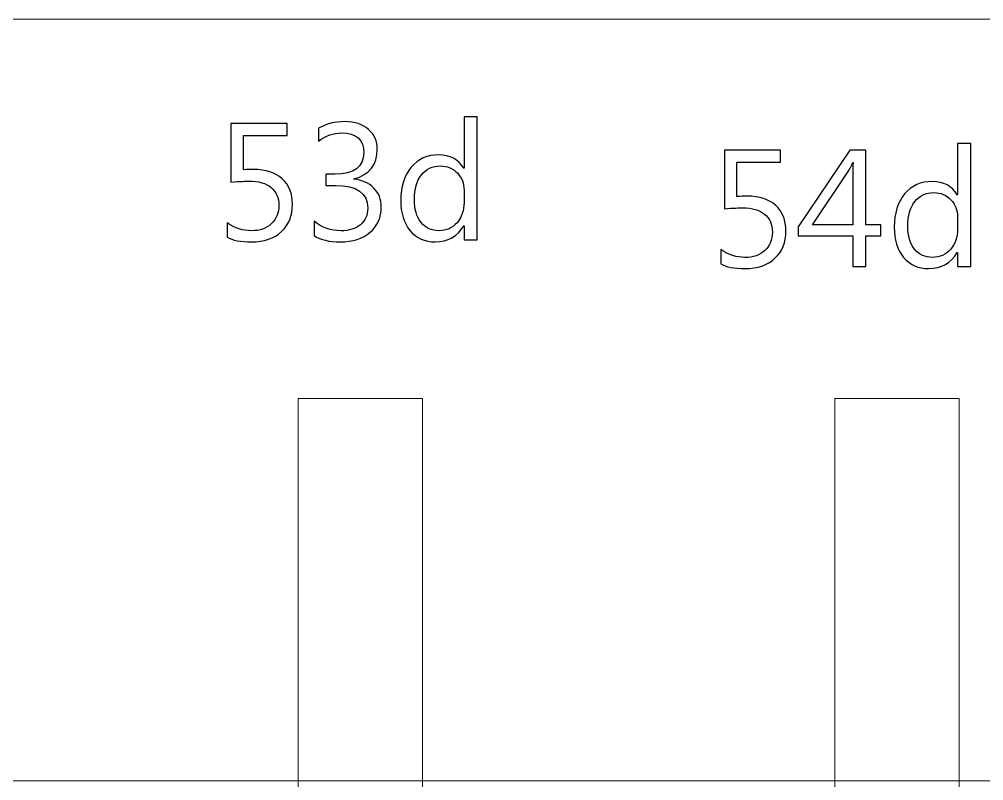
# Model space of a CAD drawing. Header units: centimetres. Extents: x -19.4 to 19.9, y -26.5 to 22.7.
# Drawn here: x 3.168 to 5.627, y 0.977 to 2.917 of the extents above; entities that cross this region are included whole.
import ezdxf

# ---------------------------------------------------------------- set-up
doc = ezdxf.new("R2010")
doc.units = ezdxf.units.CM
doc.header["$MEASUREMENT"] = 0
doc.layers.add('Camada 1', color=7, linetype='Continuous')

msp = doc.modelspace()

# ---------------------------------------------------------------- linework, layer by layer
at = {"layer": 'Camada 1', "color": 7, "lineweight": 9}
for points in [[(0.09623, 0.97706), (7.98655, 0.97706), (7.98655, 2.9174), (0.09623, 2.9174), (0.09623, 0.97706)], [(3.87895, 0.02724), (4.19635, 0.02724), (4.19635, 1.95096), (3.87895, 1.95096), (3.87895, 0.02724)], [(5.24695, 0.02724), (5.56435, 0.02724), (5.56435, 1.95096), (5.24695, 1.95096), (5.24695, 0.02724)]]:
    msp.add_lwpolyline(points, close=True, dxfattribs=at)
at = {"layer": 'Camada 1', "color": 7}
for points, knots in [([(3.91962, 2.36621), (3.91962, 2.36621), (3.91962, 2.40261), (3.91962, 2.40261), (3.91962, 2.40261), (3.93987, 2.38653), (3.9628, 2.37848), (3.98828, 2.37848), (3.98828, 2.37848), (4.00902, 2.37848), (4.02553, 2.38363), (4.03788, 2.39401), (4.03788, 2.39401), (4.05022, 2.40438), (4.05636, 2.41835), (4.05636, 2.43585), (4.05636, 2.43585), (4.05636, 2.47465), (4.02885, 2.49406), (3.97388, 2.49406), (3.97388, 2.49406), (3.97388, 2.49406), (3.94926, 2.49406), (3.94926, 2.49406), (3.94926, 2.49406), (3.94926, 2.49406), (3.94926, 2.52284), (3.94926, 2.52284), (3.94926, 2.52284), (3.94926, 2.52284), (3.97268, 2.52284), (3.97268, 2.52284), (3.97268, 2.52284), (4.02172, 2.52284), (4.0462, 2.54105), (4.0462, 2.57738), (4.0462, 2.57738), (4.0462, 2.61104), (4.0275, 2.62783), (3.99011, 2.62783), (3.99011, 2.62783), (3.96923, 2.62783), (3.94954, 2.62078), (3.93105, 2.60666), (3.93105, 2.60666), (3.93105, 2.60666), (3.93105, 2.63968), (3.93105, 2.63968), (3.93105, 2.63968), (3.9501, 2.65097), (3.97261, 2.65662), (3.99851, 2.65662), (3.99851, 2.65662), (4.02348, 2.65662), (4.04345, 2.64999), (4.05848, 2.63679), (4.05848, 2.63679), (4.07344, 2.62353), (4.08092, 2.60659), (4.08092, 2.58592), (4.08092, 2.58592), (4.08092, 2.5469), (4.06109, 2.52178), (4.02137, 2.51064), (4.02137, 2.51064), (4.02137, 2.51064), (4.02137, 2.50979), (4.02137, 2.50979), (4.02137, 2.50979), (4.04267, 2.50774), (4.05961, 2.50026), (4.07217, 2.48735), (4.07217, 2.48735), (4.0848, 2.47444), (4.09108, 2.45835), (4.09108, 2.43909), (4.09108, 2.43909), (4.09108, 2.41242), (4.08155, 2.39097), (4.06243, 2.3746), (4.06243, 2.3746), (4.04331, 2.3583), (4.01812, 2.35012), (3.98686, 2.35012), (3.98686, 2.35012), (3.95871, 2.35012), (3.93628, 2.35548), (3.91962, 2.36621)], [0, 0, 0, 0, 0.0434783, 0.0434783, 0.0434783, 0.0434783, 0.0869565, 0.0869565, 0.0869565, 0.0869565, 0.1304348, 0.1304348, 0.1304348, 0.1304348, 0.173913, 0.173913, 0.173913, 0.1739131, 0.2173913, 0.2173913, 0.2173913, 0.2173913, 0.2608696, 0.2608696, 0.2608696, 0.2608696, 0.3043478, 0.3043478, 0.3043478, 0.3043478, 0.3478261, 0.3478261, 0.3478261, 0.3478261, 0.3913043, 0.3913043, 0.3913043, 0.3913044, 0.4347826, 0.4347826, 0.4347826, 0.4347826, 0.4782609, 0.4782609, 0.4782609, 0.4782609, 0.5217391, 0.5217391, 0.5217391, 0.5217391, 0.5652174, 0.5652174, 0.5652174, 0.5652174, 0.6086957, 0.6086957, 0.6086957, 0.6086957, 0.6521739, 0.6521739, 0.6521739, 0.6521739, 0.6956522, 0.6956522, 0.6956522, 0.6956522, 0.7391304, 0.7391304, 0.7391304, 0.7391304, 0.7826087, 0.7826087, 0.7826087, 0.7826087, 0.826087, 0.826087, 0.826087, 0.826087, 0.8695652, 0.8695652, 0.8695652, 0.8695652, 0.9130435, 0.9130435, 0.9130435, 0.9130435, 1, 1, 1, 1]), ([(4.33577, 2.3552), (4.33577, 2.3552), (4.3019, 2.3552), (4.3019, 2.3552), (4.3019, 2.3552), (4.3019, 2.3552), (4.3019, 2.3909), (4.3019, 2.3909), (4.3019, 2.3909), (4.3019, 2.3909), (4.30105, 2.3909), (4.30105, 2.3909), (4.30105, 2.3909), (4.28539, 2.36374), (4.26112, 2.35012), (4.22831, 2.35012), (4.22831, 2.35012), (4.20171, 2.35012), (4.1804, 2.35957), (4.16446, 2.37855), (4.16446, 2.37855), (4.14858, 2.39753), (4.14061, 2.42336), (4.14061, 2.4561), (4.14061, 2.4561), (4.14061, 2.49109), (4.14943, 2.51917), (4.16707, 2.54027), (4.16707, 2.54027), (4.1847, 2.56137), (4.2082, 2.57195), (4.23755, 2.57195), (4.23755, 2.57195), (4.26669, 2.57195), (4.28779, 2.56059), (4.30105, 2.5378), (4.30105, 2.5378), (4.30105, 2.5378), (4.3019, 2.5378), (4.3019, 2.5378), (4.3019, 2.5378), (4.3019, 2.5378), (4.3019, 2.66847), (4.3019, 2.66847), (4.3019, 2.66847), (4.3019, 2.66847), (4.33577, 2.66847), (4.33577, 2.66847), (4.33577, 2.66847), (4.33577, 2.66847), (4.33577, 2.3552), (4.33577, 2.3552)], [0, 0, 0, 0, 0.0714286, 0.0714286, 0.0714286, 0.0714286, 0.1428571, 0.1428571, 0.1428571, 0.1428572, 0.2142857, 0.2142857, 0.2142857, 0.2142857, 0.2857143, 0.2857143, 0.2857143, 0.2857143, 0.3571429, 0.3571429, 0.3571429, 0.3571429, 0.4285714, 0.4285714, 0.4285714, 0.4285714, 0.5, 0.5, 0.5, 0.5, 0.5714286, 0.5714286, 0.5714286, 0.5714286, 0.6428571, 0.6428571, 0.6428571, 0.6428572, 0.7142857, 0.7142857, 0.7142857, 0.7142857, 0.7857143, 0.7857143, 0.7857143, 0.7857143, 0.8571429, 0.8571429, 0.8571429, 0.8571429, 1, 1, 1, 1]), ([(3.69822, 2.3624), (3.69822, 2.3624), (3.69822, 2.39838), (3.69822, 2.39838), (3.69822, 2.39838), (3.71847, 2.38512), (3.73907, 2.37848), (3.76002, 2.37848), (3.76002, 2.37848), (3.78098, 2.37848), (3.79784, 2.38441), (3.81068, 2.39626), (3.81068, 2.39626), (3.82346, 2.40805), (3.82988, 2.42378), (3.82988, 2.44333), (3.82988, 2.44333), (3.82988, 2.46273), (3.82331, 2.4779), (3.81026, 2.48876), (3.81026, 2.48876), (3.79714, 2.49963), (3.77844, 2.50506), (3.75403, 2.50506), (3.75403, 2.50506), (3.74577, 2.50506), (3.73025, 2.50422), (3.70753, 2.50259), (3.70753, 2.50259), (3.70753, 2.50259), (3.70753, 2.65154), (3.70753, 2.65154), (3.70753, 2.65154), (3.70753, 2.65154), (3.85104, 2.65154), (3.85104, 2.65154), (3.85104, 2.65154), (3.85104, 2.65154), (3.85104, 2.62106), (3.85104, 2.62106), (3.85104, 2.62106), (3.85104, 2.62106), (3.7397, 2.62106), (3.7397, 2.62106), (3.7397, 2.62106), (3.7397, 2.62106), (3.7397, 2.53385), (3.7397, 2.53385), (3.7397, 2.53385), (3.74881, 2.53441), (3.7572, 2.5347), (3.76496, 2.5347), (3.76496, 2.5347), (3.79664, 2.5347), (3.8212, 2.52672), (3.83855, 2.51085), (3.83855, 2.51085), (3.85591, 2.49497), (3.86459, 2.47317), (3.86459, 2.44551), (3.86459, 2.44551), (3.86459, 2.41687), (3.85528, 2.39379), (3.83658, 2.37637), (3.83658, 2.37637), (3.81788, 2.35887), (3.7922, 2.35012), (3.75967, 2.35012), (3.75967, 2.35012), (3.73223, 2.35012), (3.71176, 2.35421), (3.69822, 2.3624)], [0, 0, 0, 0, 0.0526316, 0.0526316, 0.0526316, 0.0526316, 0.1052632, 0.1052632, 0.1052632, 0.1052632, 0.1578947, 0.1578947, 0.1578947, 0.1578947, 0.2105263, 0.2105263, 0.2105263, 0.2105263, 0.2631579, 0.2631579, 0.2631579, 0.2631579, 0.3157895, 0.3157895, 0.3157895, 0.3157895, 0.3684211, 0.3684211, 0.3684211, 0.3684211, 0.4210526, 0.4210526, 0.4210526, 0.4210526, 0.4736842, 0.4736842, 0.4736842, 0.4736842, 0.5263158, 0.5263158, 0.5263158, 0.5263158, 0.5789474, 0.5789474, 0.5789474, 0.5789474, 0.6315789, 0.6315789, 0.6315789, 0.631579, 0.6842105, 0.6842105, 0.6842105, 0.6842105, 0.7368421, 0.7368421, 0.7368421, 0.7368421, 0.7894737, 0.7894737, 0.7894737, 0.7894737, 0.8421053, 0.8421053, 0.8421053, 0.8421053, 0.8947368, 0.8947368, 0.8947368, 0.8947369, 1, 1, 1, 1]), ([(4.95622, 2.2944), (4.95622, 2.2944), (4.95622, 2.33038), (4.95622, 2.33038), (4.95622, 2.33038), (4.97647, 2.31712), (4.99707, 2.31048), (5.01802, 2.31048), (5.01802, 2.31048), (5.03898, 2.31048), (5.05584, 2.31641), (5.06868, 2.32826), (5.06868, 2.32826), (5.08146, 2.34005), (5.08788, 2.35578), (5.08788, 2.37533), (5.08788, 2.37533), (5.08788, 2.39473), (5.08131, 2.4099), (5.06826, 2.42076), (5.06826, 2.42076), (5.05514, 2.43163), (5.03644, 2.43706), (5.01203, 2.43706), (5.01203, 2.43706), (5.00377, 2.43706), (4.98825, 2.43622), (4.96553, 2.43459), (4.96553, 2.43459), (4.96553, 2.43459), (4.96553, 2.58354), (4.96553, 2.58354), (4.96553, 2.58354), (4.96553, 2.58354), (5.10904, 2.58354), (5.10904, 2.58354), (5.10904, 2.58354), (5.10904, 2.58354), (5.10904, 2.55306), (5.10904, 2.55306), (5.10904, 2.55306), (5.10904, 2.55306), (4.9977, 2.55306), (4.9977, 2.55306), (4.9977, 2.55306), (4.9977, 2.55306), (4.9977, 2.46585), (4.9977, 2.46585), (4.9977, 2.46585), (5.00681, 2.46641), (5.0152, 2.4667), (5.02296, 2.4667), (5.02296, 2.4667), (5.05464, 2.4667), (5.0792, 2.45872), (5.09655, 2.44285), (5.09655, 2.44285), (5.11391, 2.42697), (5.12259, 2.40517), (5.12259, 2.37751), (5.12259, 2.37751), (5.12259, 2.34887), (5.11328, 2.32579), (5.09458, 2.30837), (5.09458, 2.30837), (5.07588, 2.29087), (5.0502, 2.28212), (5.01767, 2.28212), (5.01767, 2.28212), (4.99023, 2.28212), (4.96976, 2.28621), (4.95622, 2.2944)], [0, 0, 0, 0, 0.0526316, 0.0526316, 0.0526316, 0.0526316, 0.1052632, 0.1052632, 0.1052632, 0.1052632, 0.1578947, 0.1578947, 0.1578947, 0.1578947, 0.2105263, 0.2105263, 0.2105263, 0.2105263, 0.2631579, 0.2631579, 0.2631579, 0.2631579, 0.3157895, 0.3157895, 0.3157895, 0.3157895, 0.3684211, 0.3684211, 0.3684211, 0.3684211, 0.4210526, 0.4210526, 0.4210526, 0.4210526, 0.4736842, 0.4736842, 0.4736842, 0.4736842, 0.5263158, 0.5263158, 0.5263158, 0.5263158, 0.5789474, 0.5789474, 0.5789474, 0.5789474, 0.6315789, 0.6315789, 0.6315789, 0.631579, 0.6842105, 0.6842105, 0.6842105, 0.6842105, 0.7368421, 0.7368421, 0.7368421, 0.7368421, 0.7894737, 0.7894737, 0.7894737, 0.7894737, 0.8421053, 0.8421053, 0.8421053, 0.8421053, 0.8947368, 0.8947368, 0.8947368, 0.8947369, 1, 1, 1, 1]), ([(5.36432, 2.36594), (5.36432, 2.36594), (5.32622, 2.36594), (5.32622, 2.36594), (5.32622, 2.36594), (5.32622, 2.36594), (5.32622, 2.2872), (5.32622, 2.2872), (5.32622, 2.2872), (5.32622, 2.2872), (5.29277, 2.2872), (5.29277, 2.2872), (5.29277, 2.2872), (5.29277, 2.2872), (5.29277, 2.36594), (5.29277, 2.36594), (5.29277, 2.36594), (5.29277, 2.36594), (5.15349, 2.36594), (5.15349, 2.36594), (5.15349, 2.36594), (5.15349, 2.36594), (5.15349, 2.3881), (5.15349, 2.3881), (5.15349, 2.3881), (5.15349, 2.3881), (5.28536, 2.58354), (5.28536, 2.58354), (5.28536, 2.58354), (5.28536, 2.58354), (5.32622, 2.58354), (5.32622, 2.58354), (5.32622, 2.58354), (5.32622, 2.58354), (5.32622, 2.39346), (5.32622, 2.39346), (5.32622, 2.39346), (5.32622, 2.39346), (5.36432, 2.39346), (5.36432, 2.39346), (5.36432, 2.39346), (5.36432, 2.39346), (5.36432, 2.36594), (5.36432, 2.36594)], [0, 0, 0, 0, 0.0833333, 0.0833333, 0.0833333, 0.0833333, 0.1666667, 0.1666667, 0.1666667, 0.1666667, 0.25, 0.25, 0.25, 0.25, 0.3333333, 0.3333333, 0.3333333, 0.3333333, 0.4166667, 0.4166667, 0.4166667, 0.4166667, 0.5, 0.5, 0.5, 0.5, 0.5833333, 0.5833333, 0.5833333, 0.5833333, 0.6666667, 0.6666667, 0.6666667, 0.6666667, 0.75, 0.75, 0.75, 0.75, 0.8333333, 0.8333333, 0.8333333, 0.8333333, 1, 1, 1, 1]), ([(5.59377, 2.2872), (5.59377, 2.2872), (5.5599, 2.2872), (5.5599, 2.2872), (5.5599, 2.2872), (5.5599, 2.2872), (5.5599, 2.3229), (5.5599, 2.3229), (5.5599, 2.3229), (5.5599, 2.3229), (5.55905, 2.3229), (5.55905, 2.3229), (5.55905, 2.3229), (5.54339, 2.29574), (5.51912, 2.28212), (5.48631, 2.28212), (5.48631, 2.28212), (5.45971, 2.28212), (5.4384, 2.29157), (5.42246, 2.31055), (5.42246, 2.31055), (5.40658, 2.32953), (5.39861, 2.35536), (5.39861, 2.3881), (5.39861, 2.3881), (5.39861, 2.42309), (5.40743, 2.45117), (5.42507, 2.47227), (5.42507, 2.47227), (5.4427, 2.49337), (5.4662, 2.50395), (5.49555, 2.50395), (5.49555, 2.50395), (5.52469, 2.50395), (5.54579, 2.49259), (5.55905, 2.4698), (5.55905, 2.4698), (5.55905, 2.4698), (5.5599, 2.4698), (5.5599, 2.4698), (5.5599, 2.4698), (5.5599, 2.4698), (5.5599, 2.60047), (5.5599, 2.60047), (5.5599, 2.60047), (5.5599, 2.60047), (5.59377, 2.60047), (5.59377, 2.60047), (5.59377, 2.60047), (5.59377, 2.60047), (5.59377, 2.2872), (5.59377, 2.2872)], [0, 0, 0, 0, 0.0714286, 0.0714286, 0.0714286, 0.0714286, 0.1428571, 0.1428571, 0.1428571, 0.1428572, 0.2142857, 0.2142857, 0.2142857, 0.2142857, 0.2857143, 0.2857143, 0.2857143, 0.2857143, 0.3571429, 0.3571429, 0.3571429, 0.3571429, 0.4285714, 0.4285714, 0.4285714, 0.4285714, 0.5, 0.5, 0.5, 0.5, 0.5714286, 0.5714286, 0.5714286, 0.5714286, 0.6428571, 0.6428571, 0.6428571, 0.6428572, 0.7142857, 0.7142857, 0.7142857, 0.7142857, 0.7857143, 0.7857143, 0.7857143, 0.7857143, 0.8571429, 0.8571429, 0.8571429, 0.8571429, 1, 1, 1, 1]), ([(4.3019, 2.45087), (4.3019, 2.45087), (4.3019, 2.4822), (4.3019, 2.4822), (4.3019, 2.4822), (4.3019, 2.49935), (4.29625, 2.51388), (4.28497, 2.52574), (4.28497, 2.52574), (4.27361, 2.53766), (4.25928, 2.54359), (4.24193, 2.54359), (4.24193, 2.54359), (4.22125, 2.54359), (4.20495, 2.53597), (4.1931, 2.5208), (4.1931, 2.5208), (4.18125, 2.50556), (4.17532, 2.48453), (4.17532, 2.45772), (4.17532, 2.45772), (4.17532, 2.43324), (4.18104, 2.4139), (4.1924, 2.39972), (4.1924, 2.39972), (4.20376, 2.38554), (4.219, 2.37848), (4.23819, 2.37848), (4.23819, 2.37848), (4.2571, 2.37848), (4.27241, 2.38533), (4.28419, 2.39902), (4.28419, 2.39902), (4.29597, 2.4127), (4.3019, 2.42999), (4.3019, 2.45087)], [0, 0, 0, 0, 0.1, 0.1, 0.1, 0.1, 0.2, 0.2, 0.2, 0.2, 0.3, 0.3, 0.3, 0.3, 0.4, 0.4, 0.4, 0.4, 0.5, 0.5, 0.5, 0.5, 0.6, 0.6, 0.6, 0.6, 0.7, 0.7, 0.7, 0.7, 0.8, 0.8, 0.8, 0.8, 1, 1, 1, 1]), ([(5.29277, 2.39346), (5.29277, 2.39346), (5.29277, 2.52152), (5.29277, 2.52152), (5.29277, 2.52152), (5.29277, 2.53062), (5.29305, 2.54085), (5.29362, 2.55214), (5.29362, 2.55214), (5.29362, 2.55214), (5.29277, 2.55214), (5.29277, 2.55214), (5.29277, 2.55214), (5.29087, 2.54713), (5.28706, 2.53958), (5.28141, 2.52942), (5.28141, 2.52942), (5.28141, 2.52942), (5.19025, 2.39346), (5.19025, 2.39346), (5.19025, 2.39346), (5.19025, 2.39346), (5.29277, 2.39346), (5.29277, 2.39346)], [0, 0, 0, 0, 0.1428571, 0.1428571, 0.1428571, 0.1428572, 0.2857143, 0.2857143, 0.2857143, 0.2857143, 0.4285714, 0.4285714, 0.4285714, 0.4285714, 0.5714286, 0.5714286, 0.5714286, 0.5714286, 0.7142857, 0.7142857, 0.7142857, 0.7142857, 1, 1, 1, 1]), ([(5.5599, 2.38287), (5.5599, 2.38287), (5.5599, 2.4142), (5.5599, 2.4142), (5.5599, 2.4142), (5.5599, 2.43135), (5.55425, 2.44588), (5.54297, 2.45774), (5.54297, 2.45774), (5.53161, 2.46966), (5.51728, 2.47559), (5.49993, 2.47559), (5.49993, 2.47559), (5.47925, 2.47559), (5.46295, 2.46797), (5.4511, 2.4528), (5.4511, 2.4528), (5.43925, 2.43756), (5.43332, 2.41653), (5.43332, 2.38972), (5.43332, 2.38972), (5.43332, 2.36524), (5.43904, 2.3459), (5.4504, 2.33172), (5.4504, 2.33172), (5.46176, 2.31754), (5.477, 2.31048), (5.49619, 2.31048), (5.49619, 2.31048), (5.5151, 2.31048), (5.53041, 2.31733), (5.54219, 2.33102), (5.54219, 2.33102), (5.55397, 2.3447), (5.5599, 2.36199), (5.5599, 2.38287)], [0, 0, 0, 0, 0.1, 0.1, 0.1, 0.1, 0.2, 0.2, 0.2, 0.2, 0.3, 0.3, 0.3, 0.3, 0.4, 0.4, 0.4, 0.4, 0.5, 0.5, 0.5, 0.5, 0.6, 0.6, 0.6, 0.6, 0.7, 0.7, 0.7, 0.7, 0.8, 0.8, 0.8, 0.8, 1, 1, 1, 1])]:
    msp.add_open_spline(points, degree=3, knots=knots, dxfattribs=at)
at = {"layer": 'Camada 1', "color": 250, "lineweight": 9}
for points, knots in [([(3.91962, 2.36621), (3.91962, 2.36621), (3.91962, 2.40261), (3.91962, 2.40261), (3.91962, 2.40261), (3.93987, 2.38653), (3.9628, 2.37848), (3.98828, 2.37848), (3.98828, 2.37848), (4.00902, 2.37848), (4.02553, 2.38363), (4.03788, 2.39401), (4.03788, 2.39401), (4.05022, 2.40438), (4.05636, 2.41835), (4.05636, 2.43585), (4.05636, 2.43585), (4.05636, 2.47465), (4.02885, 2.49406), (3.97388, 2.49406), (3.97388, 2.49406), (3.97388, 2.49406), (3.94926, 2.49406), (3.94926, 2.49406), (3.94926, 2.49406), (3.94926, 2.49406), (3.94926, 2.52284), (3.94926, 2.52284), (3.94926, 2.52284), (3.94926, 2.52284), (3.97268, 2.52284), (3.97268, 2.52284), (3.97268, 2.52284), (4.02172, 2.52284), (4.0462, 2.54105), (4.0462, 2.57738), (4.0462, 2.57738), (4.0462, 2.61104), (4.0275, 2.62783), (3.99011, 2.62783), (3.99011, 2.62783), (3.96923, 2.62783), (3.94954, 2.62078), (3.93105, 2.60666), (3.93105, 2.60666), (3.93105, 2.60666), (3.93105, 2.63968), (3.93105, 2.63968), (3.93105, 2.63968), (3.9501, 2.65097), (3.97261, 2.65662), (3.99851, 2.65662), (3.99851, 2.65662), (4.02348, 2.65662), (4.04345, 2.64999), (4.05848, 2.63679), (4.05848, 2.63679), (4.07344, 2.62353), (4.08092, 2.60659), (4.08092, 2.58592), (4.08092, 2.58592), (4.08092, 2.5469), (4.06109, 2.52178), (4.02137, 2.51064), (4.02137, 2.51064), (4.02137, 2.51064), (4.02137, 2.50979), (4.02137, 2.50979), (4.02137, 2.50979), (4.04267, 2.50774), (4.05961, 2.50026), (4.07217, 2.48735), (4.07217, 2.48735), (4.0848, 2.47444), (4.09108, 2.45835), (4.09108, 2.43909), (4.09108, 2.43909), (4.09108, 2.41242), (4.08155, 2.39097), (4.06243, 2.3746), (4.06243, 2.3746), (4.04331, 2.3583), (4.01812, 2.35012), (3.98686, 2.35012), (3.98686, 2.35012), (3.95871, 2.35012), (3.93628, 2.35548), (3.91962, 2.36621)], [0, 0, 0, 0, 0.0434783, 0.0434783, 0.0434783, 0.0434783, 0.0869565, 0.0869565, 0.0869565, 0.0869565, 0.1304348, 0.1304348, 0.1304348, 0.1304348, 0.173913, 0.173913, 0.173913, 0.1739131, 0.2173913, 0.2173913, 0.2173913, 0.2173913, 0.2608696, 0.2608696, 0.2608696, 0.2608696, 0.3043478, 0.3043478, 0.3043478, 0.3043478, 0.3478261, 0.3478261, 0.3478261, 0.3478261, 0.3913043, 0.3913043, 0.3913043, 0.3913044, 0.4347826, 0.4347826, 0.4347826, 0.4347826, 0.4782609, 0.4782609, 0.4782609, 0.4782609, 0.5217391, 0.5217391, 0.5217391, 0.5217391, 0.5652174, 0.5652174, 0.5652174, 0.5652174, 0.6086957, 0.6086957, 0.6086957, 0.6086957, 0.6521739, 0.6521739, 0.6521739, 0.6521739, 0.6956522, 0.6956522, 0.6956522, 0.6956522, 0.7391304, 0.7391304, 0.7391304, 0.7391304, 0.7826087, 0.7826087, 0.7826087, 0.7826087, 0.826087, 0.826087, 0.826087, 0.826087, 0.8695652, 0.8695652, 0.8695652, 0.8695652, 0.9130435, 0.9130435, 0.9130435, 0.9130435, 1, 1, 1, 1]), ([(4.33577, 2.3552), (4.33577, 2.3552), (4.3019, 2.3552), (4.3019, 2.3552), (4.3019, 2.3552), (4.3019, 2.3552), (4.3019, 2.3909), (4.3019, 2.3909), (4.3019, 2.3909), (4.3019, 2.3909), (4.30105, 2.3909), (4.30105, 2.3909), (4.30105, 2.3909), (4.28539, 2.36374), (4.26112, 2.35012), (4.22831, 2.35012), (4.22831, 2.35012), (4.20171, 2.35012), (4.1804, 2.35957), (4.16446, 2.37855), (4.16446, 2.37855), (4.14858, 2.39753), (4.14061, 2.42336), (4.14061, 2.4561), (4.14061, 2.4561), (4.14061, 2.49109), (4.14943, 2.51917), (4.16707, 2.54027), (4.16707, 2.54027), (4.1847, 2.56137), (4.2082, 2.57195), (4.23755, 2.57195), (4.23755, 2.57195), (4.26669, 2.57195), (4.28779, 2.56059), (4.30105, 2.5378), (4.30105, 2.5378), (4.30105, 2.5378), (4.3019, 2.5378), (4.3019, 2.5378), (4.3019, 2.5378), (4.3019, 2.5378), (4.3019, 2.66847), (4.3019, 2.66847), (4.3019, 2.66847), (4.3019, 2.66847), (4.33577, 2.66847), (4.33577, 2.66847), (4.33577, 2.66847), (4.33577, 2.66847), (4.33577, 2.3552), (4.33577, 2.3552)], [0, 0, 0, 0, 0.0714286, 0.0714286, 0.0714286, 0.0714286, 0.1428571, 0.1428571, 0.1428571, 0.1428572, 0.2142857, 0.2142857, 0.2142857, 0.2142857, 0.2857143, 0.2857143, 0.2857143, 0.2857143, 0.3571429, 0.3571429, 0.3571429, 0.3571429, 0.4285714, 0.4285714, 0.4285714, 0.4285714, 0.5, 0.5, 0.5, 0.5, 0.5714286, 0.5714286, 0.5714286, 0.5714286, 0.6428571, 0.6428571, 0.6428571, 0.6428572, 0.7142857, 0.7142857, 0.7142857, 0.7142857, 0.7857143, 0.7857143, 0.7857143, 0.7857143, 0.8571429, 0.8571429, 0.8571429, 0.8571429, 1, 1, 1, 1]), ([(3.69822, 2.3624), (3.69822, 2.3624), (3.69822, 2.39838), (3.69822, 2.39838), (3.69822, 2.39838), (3.71847, 2.38512), (3.73907, 2.37848), (3.76002, 2.37848), (3.76002, 2.37848), (3.78098, 2.37848), (3.79784, 2.38441), (3.81068, 2.39626), (3.81068, 2.39626), (3.82346, 2.40805), (3.82988, 2.42378), (3.82988, 2.44333), (3.82988, 2.44333), (3.82988, 2.46273), (3.82331, 2.4779), (3.81026, 2.48876), (3.81026, 2.48876), (3.79714, 2.49963), (3.77844, 2.50506), (3.75403, 2.50506), (3.75403, 2.50506), (3.74577, 2.50506), (3.73025, 2.50422), (3.70753, 2.50259), (3.70753, 2.50259), (3.70753, 2.50259), (3.70753, 2.65154), (3.70753, 2.65154), (3.70753, 2.65154), (3.70753, 2.65154), (3.85104, 2.65154), (3.85104, 2.65154), (3.85104, 2.65154), (3.85104, 2.65154), (3.85104, 2.62106), (3.85104, 2.62106), (3.85104, 2.62106), (3.85104, 2.62106), (3.7397, 2.62106), (3.7397, 2.62106), (3.7397, 2.62106), (3.7397, 2.62106), (3.7397, 2.53385), (3.7397, 2.53385), (3.7397, 2.53385), (3.74881, 2.53441), (3.7572, 2.5347), (3.76496, 2.5347), (3.76496, 2.5347), (3.79664, 2.5347), (3.8212, 2.52672), (3.83855, 2.51085), (3.83855, 2.51085), (3.85591, 2.49497), (3.86459, 2.47317), (3.86459, 2.44551), (3.86459, 2.44551), (3.86459, 2.41687), (3.85528, 2.39379), (3.83658, 2.37637), (3.83658, 2.37637), (3.81788, 2.35887), (3.7922, 2.35012), (3.75967, 2.35012), (3.75967, 2.35012), (3.73223, 2.35012), (3.71176, 2.35421), (3.69822, 2.3624)], [0, 0, 0, 0, 0.0526316, 0.0526316, 0.0526316, 0.0526316, 0.1052632, 0.1052632, 0.1052632, 0.1052632, 0.1578947, 0.1578947, 0.1578947, 0.1578947, 0.2105263, 0.2105263, 0.2105263, 0.2105263, 0.2631579, 0.2631579, 0.2631579, 0.2631579, 0.3157895, 0.3157895, 0.3157895, 0.3157895, 0.3684211, 0.3684211, 0.3684211, 0.3684211, 0.4210526, 0.4210526, 0.4210526, 0.4210526, 0.4736842, 0.4736842, 0.4736842, 0.4736842, 0.5263158, 0.5263158, 0.5263158, 0.5263158, 0.5789474, 0.5789474, 0.5789474, 0.5789474, 0.6315789, 0.6315789, 0.6315789, 0.631579, 0.6842105, 0.6842105, 0.6842105, 0.6842105, 0.7368421, 0.7368421, 0.7368421, 0.7368421, 0.7894737, 0.7894737, 0.7894737, 0.7894737, 0.8421053, 0.8421053, 0.8421053, 0.8421053, 0.8947368, 0.8947368, 0.8947368, 0.8947369, 1, 1, 1, 1]), ([(4.95622, 2.2944), (4.95622, 2.2944), (4.95622, 2.33038), (4.95622, 2.33038), (4.95622, 2.33038), (4.97647, 2.31712), (4.99707, 2.31048), (5.01802, 2.31048), (5.01802, 2.31048), (5.03898, 2.31048), (5.05584, 2.31641), (5.06868, 2.32826), (5.06868, 2.32826), (5.08146, 2.34005), (5.08788, 2.35578), (5.08788, 2.37533), (5.08788, 2.37533), (5.08788, 2.39473), (5.08131, 2.4099), (5.06826, 2.42076), (5.06826, 2.42076), (5.05514, 2.43163), (5.03644, 2.43706), (5.01203, 2.43706), (5.01203, 2.43706), (5.00377, 2.43706), (4.98825, 2.43622), (4.96553, 2.43459), (4.96553, 2.43459), (4.96553, 2.43459), (4.96553, 2.58354), (4.96553, 2.58354), (4.96553, 2.58354), (4.96553, 2.58354), (5.10904, 2.58354), (5.10904, 2.58354), (5.10904, 2.58354), (5.10904, 2.58354), (5.10904, 2.55306), (5.10904, 2.55306), (5.10904, 2.55306), (5.10904, 2.55306), (4.9977, 2.55306), (4.9977, 2.55306), (4.9977, 2.55306), (4.9977, 2.55306), (4.9977, 2.46585), (4.9977, 2.46585), (4.9977, 2.46585), (5.00681, 2.46641), (5.0152, 2.4667), (5.02296, 2.4667), (5.02296, 2.4667), (5.05464, 2.4667), (5.0792, 2.45872), (5.09655, 2.44285), (5.09655, 2.44285), (5.11391, 2.42697), (5.12259, 2.40517), (5.12259, 2.37751), (5.12259, 2.37751), (5.12259, 2.34887), (5.11328, 2.32579), (5.09458, 2.30837), (5.09458, 2.30837), (5.07588, 2.29087), (5.0502, 2.28212), (5.01767, 2.28212), (5.01767, 2.28212), (4.99023, 2.28212), (4.96976, 2.28621), (4.95622, 2.2944)], [0, 0, 0, 0, 0.0526316, 0.0526316, 0.0526316, 0.0526316, 0.1052632, 0.1052632, 0.1052632, 0.1052632, 0.1578947, 0.1578947, 0.1578947, 0.1578947, 0.2105263, 0.2105263, 0.2105263, 0.2105263, 0.2631579, 0.2631579, 0.2631579, 0.2631579, 0.3157895, 0.3157895, 0.3157895, 0.3157895, 0.3684211, 0.3684211, 0.3684211, 0.3684211, 0.4210526, 0.4210526, 0.4210526, 0.4210526, 0.4736842, 0.4736842, 0.4736842, 0.4736842, 0.5263158, 0.5263158, 0.5263158, 0.5263158, 0.5789474, 0.5789474, 0.5789474, 0.5789474, 0.6315789, 0.6315789, 0.6315789, 0.631579, 0.6842105, 0.6842105, 0.6842105, 0.6842105, 0.7368421, 0.7368421, 0.7368421, 0.7368421, 0.7894737, 0.7894737, 0.7894737, 0.7894737, 0.8421053, 0.8421053, 0.8421053, 0.8421053, 0.8947368, 0.8947368, 0.8947368, 0.8947369, 1, 1, 1, 1]), ([(5.36432, 2.36594), (5.36432, 2.36594), (5.32622, 2.36594), (5.32622, 2.36594), (5.32622, 2.36594), (5.32622, 2.36594), (5.32622, 2.2872), (5.32622, 2.2872), (5.32622, 2.2872), (5.32622, 2.2872), (5.29277, 2.2872), (5.29277, 2.2872), (5.29277, 2.2872), (5.29277, 2.2872), (5.29277, 2.36594), (5.29277, 2.36594), (5.29277, 2.36594), (5.29277, 2.36594), (5.15349, 2.36594), (5.15349, 2.36594), (5.15349, 2.36594), (5.15349, 2.36594), (5.15349, 2.3881), (5.15349, 2.3881), (5.15349, 2.3881), (5.15349, 2.3881), (5.28536, 2.58354), (5.28536, 2.58354), (5.28536, 2.58354), (5.28536, 2.58354), (5.32622, 2.58354), (5.32622, 2.58354), (5.32622, 2.58354), (5.32622, 2.58354), (5.32622, 2.39346), (5.32622, 2.39346), (5.32622, 2.39346), (5.32622, 2.39346), (5.36432, 2.39346), (5.36432, 2.39346), (5.36432, 2.39346), (5.36432, 2.39346), (5.36432, 2.36594), (5.36432, 2.36594)], [0, 0, 0, 0, 0.0833333, 0.0833333, 0.0833333, 0.0833333, 0.1666667, 0.1666667, 0.1666667, 0.1666667, 0.25, 0.25, 0.25, 0.25, 0.3333333, 0.3333333, 0.3333333, 0.3333333, 0.4166667, 0.4166667, 0.4166667, 0.4166667, 0.5, 0.5, 0.5, 0.5, 0.5833333, 0.5833333, 0.5833333, 0.5833333, 0.6666667, 0.6666667, 0.6666667, 0.6666667, 0.75, 0.75, 0.75, 0.75, 0.8333333, 0.8333333, 0.8333333, 0.8333333, 1, 1, 1, 1]), ([(5.59377, 2.2872), (5.59377, 2.2872), (5.5599, 2.2872), (5.5599, 2.2872), (5.5599, 2.2872), (5.5599, 2.2872), (5.5599, 2.3229), (5.5599, 2.3229), (5.5599, 2.3229), (5.5599, 2.3229), (5.55905, 2.3229), (5.55905, 2.3229), (5.55905, 2.3229), (5.54339, 2.29574), (5.51912, 2.28212), (5.48631, 2.28212), (5.48631, 2.28212), (5.45971, 2.28212), (5.4384, 2.29157), (5.42246, 2.31055), (5.42246, 2.31055), (5.40658, 2.32953), (5.39861, 2.35536), (5.39861, 2.3881), (5.39861, 2.3881), (5.39861, 2.42309), (5.40743, 2.45117), (5.42507, 2.47227), (5.42507, 2.47227), (5.4427, 2.49337), (5.4662, 2.50395), (5.49555, 2.50395), (5.49555, 2.50395), (5.52469, 2.50395), (5.54579, 2.49259), (5.55905, 2.4698), (5.55905, 2.4698), (5.55905, 2.4698), (5.5599, 2.4698), (5.5599, 2.4698), (5.5599, 2.4698), (5.5599, 2.4698), (5.5599, 2.60047), (5.5599, 2.60047), (5.5599, 2.60047), (5.5599, 2.60047), (5.59377, 2.60047), (5.59377, 2.60047), (5.59377, 2.60047), (5.59377, 2.60047), (5.59377, 2.2872), (5.59377, 2.2872)], [0, 0, 0, 0, 0.0714286, 0.0714286, 0.0714286, 0.0714286, 0.1428571, 0.1428571, 0.1428571, 0.1428572, 0.2142857, 0.2142857, 0.2142857, 0.2142857, 0.2857143, 0.2857143, 0.2857143, 0.2857143, 0.3571429, 0.3571429, 0.3571429, 0.3571429, 0.4285714, 0.4285714, 0.4285714, 0.4285714, 0.5, 0.5, 0.5, 0.5, 0.5714286, 0.5714286, 0.5714286, 0.5714286, 0.6428571, 0.6428571, 0.6428571, 0.6428572, 0.7142857, 0.7142857, 0.7142857, 0.7142857, 0.7857143, 0.7857143, 0.7857143, 0.7857143, 0.8571429, 0.8571429, 0.8571429, 0.8571429, 1, 1, 1, 1]), ([(4.3019, 2.45087), (4.3019, 2.45087), (4.3019, 2.4822), (4.3019, 2.4822), (4.3019, 2.4822), (4.3019, 2.49935), (4.29625, 2.51388), (4.28497, 2.52574), (4.28497, 2.52574), (4.27361, 2.53766), (4.25928, 2.54359), (4.24193, 2.54359), (4.24193, 2.54359), (4.22125, 2.54359), (4.20495, 2.53597), (4.1931, 2.5208), (4.1931, 2.5208), (4.18125, 2.50556), (4.17532, 2.48453), (4.17532, 2.45772), (4.17532, 2.45772), (4.17532, 2.43324), (4.18104, 2.4139), (4.1924, 2.39972), (4.1924, 2.39972), (4.20376, 2.38554), (4.219, 2.37848), (4.23819, 2.37848), (4.23819, 2.37848), (4.2571, 2.37848), (4.27241, 2.38533), (4.28419, 2.39902), (4.28419, 2.39902), (4.29597, 2.4127), (4.3019, 2.42999), (4.3019, 2.45087)], [0, 0, 0, 0, 0.1, 0.1, 0.1, 0.1, 0.2, 0.2, 0.2, 0.2, 0.3, 0.3, 0.3, 0.3, 0.4, 0.4, 0.4, 0.4, 0.5, 0.5, 0.5, 0.5, 0.6, 0.6, 0.6, 0.6, 0.7, 0.7, 0.7, 0.7, 0.8, 0.8, 0.8, 0.8, 1, 1, 1, 1]), ([(5.29277, 2.39346), (5.29277, 2.39346), (5.29277, 2.52152), (5.29277, 2.52152), (5.29277, 2.52152), (5.29277, 2.53062), (5.29305, 2.54085), (5.29362, 2.55214), (5.29362, 2.55214), (5.29362, 2.55214), (5.29277, 2.55214), (5.29277, 2.55214), (5.29277, 2.55214), (5.29087, 2.54713), (5.28706, 2.53958), (5.28141, 2.52942), (5.28141, 2.52942), (5.28141, 2.52942), (5.19025, 2.39346), (5.19025, 2.39346), (5.19025, 2.39346), (5.19025, 2.39346), (5.29277, 2.39346), (5.29277, 2.39346)], [0, 0, 0, 0, 0.1428571, 0.1428571, 0.1428571, 0.1428572, 0.2857143, 0.2857143, 0.2857143, 0.2857143, 0.4285714, 0.4285714, 0.4285714, 0.4285714, 0.5714286, 0.5714286, 0.5714286, 0.5714286, 0.7142857, 0.7142857, 0.7142857, 0.7142857, 1, 1, 1, 1]), ([(5.5599, 2.38287), (5.5599, 2.38287), (5.5599, 2.4142), (5.5599, 2.4142), (5.5599, 2.4142), (5.5599, 2.43135), (5.55425, 2.44588), (5.54297, 2.45774), (5.54297, 2.45774), (5.53161, 2.46966), (5.51728, 2.47559), (5.49993, 2.47559), (5.49993, 2.47559), (5.47925, 2.47559), (5.46295, 2.46797), (5.4511, 2.4528), (5.4511, 2.4528), (5.43925, 2.43756), (5.43332, 2.41653), (5.43332, 2.38972), (5.43332, 2.38972), (5.43332, 2.36524), (5.43904, 2.3459), (5.4504, 2.33172), (5.4504, 2.33172), (5.46176, 2.31754), (5.477, 2.31048), (5.49619, 2.31048), (5.49619, 2.31048), (5.5151, 2.31048), (5.53041, 2.31733), (5.54219, 2.33102), (5.54219, 2.33102), (5.55397, 2.3447), (5.5599, 2.36199), (5.5599, 2.38287)], [0, 0, 0, 0, 0.1, 0.1, 0.1, 0.1, 0.2, 0.2, 0.2, 0.2, 0.3, 0.3, 0.3, 0.3, 0.4, 0.4, 0.4, 0.4, 0.5, 0.5, 0.5, 0.5, 0.6, 0.6, 0.6, 0.6, 0.7, 0.7, 0.7, 0.7, 0.8, 0.8, 0.8, 0.8, 1, 1, 1, 1])]:
    msp.add_open_spline(points, degree=3, knots=knots, dxfattribs=at)

doc.saveas('drawing.dxf')
